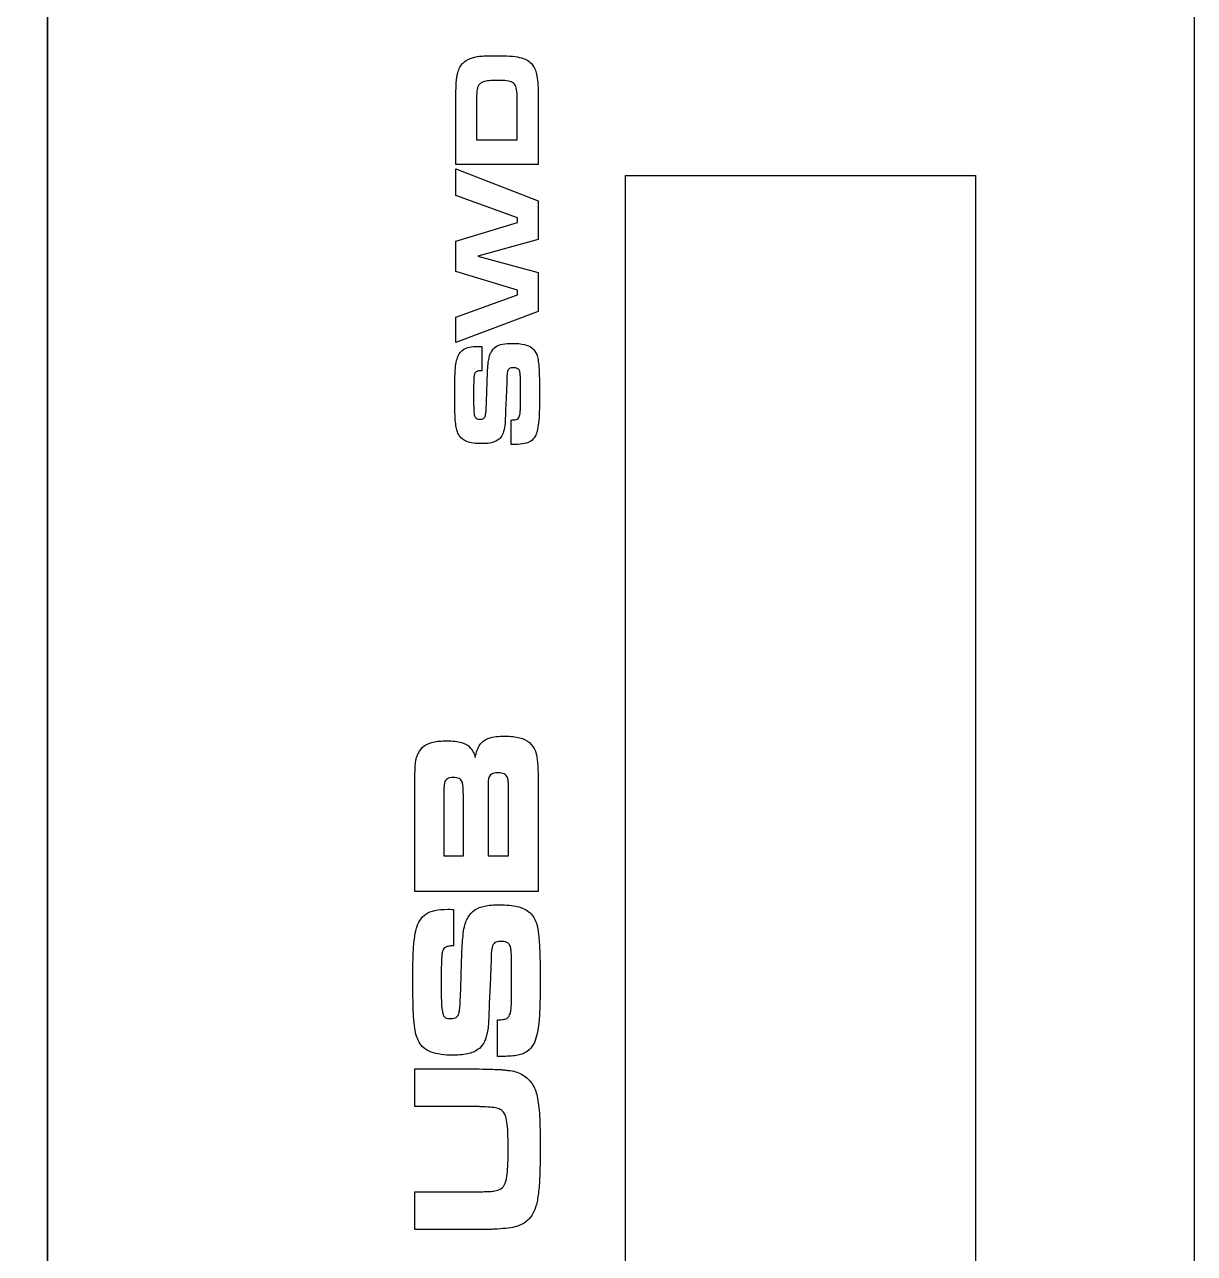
# Model space of a CAD drawing. Extents: x -139 to 87, y -93 to 92.
# Drawn here: x 28.88 to 55.61, y 22.51 to 50.59 of the extents above; entities that cross this region are included whole.
import ezdxf

# ---------------------------------------------------------------- set-up
doc = ezdxf.new("R2010")
doc.units = 0
doc.header["$MEASUREMENT"] = 0
doc.layers.add('LAYER_1', color=7, linetype='CONTINUOUS')

msp = doc.modelspace()

# ---------------------------------------------------------------- linework, layer by layer
at = {"layer": 'LAYER_1', "color": 250}
for points, knots in [([(26.4084, 91.7015), (26.4084, 91.7015), (26.4084, 56.7016), (26.4084, 56.7016), (26.4084, 56.7016), (26.4084, 56.7016), (29.4084, 56.7016), (29.4084, 56.7016), (29.4084, 56.7016), (29.4084, 56.7016), (29.4084, -3.2984), (29.4084, -3.2984), (29.4084, -3.2984), (29.4084, -3.2984), (26.4084, -3.2984), (26.4084, -3.2984), (26.4084, -3.2984), (26.4084, -3.2984), (26.4084, -38.2985), (26.4084, -38.2985), (26.4084, -38.2985), (26.4084, -38.2985), (6.2084, -38.2985), (6.2084, -38.2985), (6.2084, -38.2985), (6.2084, -38.2985), (6.2084, -3.2984), (6.2084, -3.2984), (6.2084, -3.2984), (6.2084, -3.2984), (3.2084, -3.2984), (3.2084, -3.2984), (3.2084, -3.2984), (3.2084, -3.2984), (3.2084, 56.7016), (3.2084, 56.7016), (3.2084, 56.7016), (3.2084, 56.7016), (6.2084, 56.7016), (6.2084, 56.7016), (6.2084, 56.7016), (6.2084, 56.7016), (6.2084, 91.7015), (6.2084, 91.7015), (6.2084, 91.7015), (6.2084, 91.7015), (26.4084, 91.7015), (26.4084, 91.7015)], [0, 0, 0, 0, 0.0769231, 0.0769231, 0.0769231, 0.0769231, 0.1538462, 0.1538462, 0.1538462, 0.1538462, 0.2307692, 0.2307692, 0.2307692, 0.2307692, 0.3076923, 0.3076923, 0.3076923, 0.3076923, 0.3846154, 0.3846154, 0.3846154, 0.3846154, 0.4615385, 0.4615385, 0.4615385, 0.4615385, 0.5384615, 0.5384615, 0.5384615, 0.5384615, 0.6153846, 0.6153846, 0.6153846, 0.6153846, 0.6923077, 0.6923077, 0.6923077, 0.6923077, 0.7692308, 0.7692308, 0.7692308, 0.7692308, 0.8461538, 0.8461538, 0.8461538, 0.8461538, 1, 1, 1, 1]), ([(52.6084, 91.7015), (52.6084, 91.7015), (52.6084, 56.7016), (52.6084, 56.7016), (52.6084, 56.7016), (52.6084, 56.7016), (55.6084, 56.7016), (55.6084, 56.7016), (55.6084, 56.7016), (55.6084, 56.7016), (55.6084, -3.2984), (55.6084, -3.2984), (55.6084, -3.2984), (55.6084, -3.2984), (52.6084, -3.2984), (52.6084, -3.2984), (52.6084, -3.2984), (52.6084, -3.2984), (52.6084, -38.2985), (52.6084, -38.2985), (52.6084, -38.2985), (52.6084, -38.2985), (32.4084, -38.2985), (32.4084, -38.2985), (32.4084, -38.2985), (32.4084, -38.2985), (32.4084, -3.2984), (32.4084, -3.2984), (32.4084, -3.2984), (32.4084, -3.2984), (29.4084, -3.2984), (29.4084, -3.2984), (29.4084, -3.2984), (29.4084, -3.2984), (29.4084, 56.7016), (29.4084, 56.7016), (29.4084, 56.7016), (29.4084, 56.7016), (32.4084, 56.7016), (32.4084, 56.7016), (32.4084, 56.7016), (32.4084, 56.7016), (32.4084, 91.7015), (32.4084, 91.7015), (32.4084, 91.7015), (32.4084, 91.7015), (52.6084, 91.7015), (52.6084, 91.7015)], [0, 0, 0, 0, 0.0769231, 0.0769231, 0.0769231, 0.0769231, 0.1538462, 0.1538462, 0.1538462, 0.1538462, 0.2307692, 0.2307692, 0.2307692, 0.2307692, 0.3076923, 0.3076923, 0.3076923, 0.3076923, 0.3846154, 0.3846154, 0.3846154, 0.3846154, 0.4615385, 0.4615385, 0.4615385, 0.4615385, 0.5384615, 0.5384615, 0.5384615, 0.5384615, 0.6153846, 0.6153846, 0.6153846, 0.6153846, 0.6923077, 0.6923077, 0.6923077, 0.6923077, 0.7692308, 0.7692308, 0.7692308, 0.7692308, 0.8461538, 0.8461538, 0.8461538, 0.8461538, 1, 1, 1, 1]), ([(40.6202, 47.3896), (40.6202, 47.3896), (40.6202, 48.7502), (40.6202, 48.7502), (40.6202, 48.7502), (40.6202, 48.8771), (40.6188, 48.9869), (40.616, 49.0793), (40.616, 49.0793), (40.6136, 49.1722), (40.6089, 49.2514), (40.6019, 49.3174), (40.6019, 49.3174), (40.5953, 49.383), (40.5859, 49.439), (40.5736, 49.4852), (40.5736, 49.4852), (40.5619, 49.5314), (40.5468, 49.5715), (40.5285, 49.605), (40.5285, 49.605), (40.5101, 49.639), (40.488, 49.6695), (40.4622, 49.6979), (40.4622, 49.6979), (40.4311, 49.7323), (40.394, 49.7615), (40.3512, 49.7846), (40.3512, 49.7846), (40.3083, 49.8081), (40.2557, 49.8266), (40.1936, 49.8402), (40.1936, 49.8402), (40.1315, 49.8544), (40.0567, 49.8643), (39.9683, 49.8699), (39.9683, 49.8699), (39.8798, 49.8761), (39.7745, 49.8789), (39.6522, 49.8789), (39.6522, 49.8789), (39.5765, 49.8789), (39.5106, 49.8779), (39.4551, 49.8765), (39.4551, 49.8765), (39.3991, 49.8746), (39.3502, 49.8718), (39.3083, 49.8681), (39.3083, 49.8681), (39.266, 49.8638), (39.2279, 49.8587), (39.1936, 49.8515), (39.1936, 49.8515), (39.1592, 49.8444), (39.1258, 49.836), (39.0934, 49.8252), (39.0934, 49.8252), (39.0059, 49.7968), (38.9353, 49.7516), (38.8822, 49.6903), (38.8822, 49.6903), (38.8286, 49.6285), (38.7928, 49.5508), (38.7745, 49.4574), (38.7745, 49.4574), (38.7679, 49.4259), (38.7623, 49.3961), (38.7575, 49.3683), (38.7575, 49.3683), (38.7533, 49.3401), (38.7496, 49.3098), (38.7467, 49.2773), (38.7467, 49.2773), (38.7444, 49.2448), (38.742, 49.2062), (38.7411, 49.1604), (38.7411, 49.1604), (38.7397, 49.1152), (38.7387, 49.0595), (38.7383, 48.9931), (38.7383, 48.9931), (38.7378, 48.9265), (38.7378, 48.846), (38.7378, 48.7502), (38.7378, 48.7502), (38.7378, 48.7502), (38.7378, 47.3896), (38.7378, 47.3896), (38.7378, 47.3896), (38.7378, 47.3896), (40.6202, 47.3896), (40.6202, 47.3896)], [0, 0, 0, 0, 0.0416667, 0.0416667, 0.0416667, 0.0416667, 0.0833333, 0.0833333, 0.0833333, 0.0833333, 0.125, 0.125, 0.125, 0.125, 0.1666667, 0.1666667, 0.1666667, 0.1666667, 0.2083333, 0.2083333, 0.2083333, 0.2083333, 0.25, 0.25, 0.25, 0.25, 0.2916667, 0.2916667, 0.2916667, 0.2916667, 0.3333333, 0.3333333, 0.3333333, 0.3333333, 0.375, 0.375, 0.375, 0.375, 0.4166667, 0.4166667, 0.4166667, 0.4166667, 0.4583333, 0.4583333, 0.4583333, 0.4583333, 0.5, 0.5, 0.5, 0.5, 0.5416667, 0.5416667, 0.5416667, 0.5416667, 0.5833333, 0.5833333, 0.5833333, 0.5833333, 0.625, 0.625, 0.625, 0.625, 0.6666667, 0.6666667, 0.6666667, 0.6666667, 0.7083333, 0.7083333, 0.7083333, 0.7083333, 0.75, 0.75, 0.75, 0.75, 0.7916667, 0.7916667, 0.7916667, 0.7916667, 0.8333333, 0.8333333, 0.8333333, 0.8333333, 0.875, 0.875, 0.875, 0.875, 0.9166667, 0.9166667, 0.9166667, 0.9166667, 1, 1, 1, 1]), ([(40.1404, 47.9554), (40.1404, 47.9554), (39.2091, 47.9554), (39.2091, 47.9554), (39.2091, 47.9554), (39.2091, 47.9554), (39.2091, 48.7502), (39.2091, 48.7502), (39.2091, 48.7502), (39.2091, 48.8374), (39.21, 48.9091), (39.2119, 48.9661), (39.2119, 48.9661), (39.2138, 49.0228), (39.2176, 49.0685), (39.2232, 49.1029), (39.2232, 49.1029), (39.2289, 49.1373), (39.2369, 49.1647), (39.2472, 49.1849), (39.2472, 49.1849), (39.2575, 49.2057), (39.2712, 49.2226), (39.2881, 49.2367), (39.2881, 49.2367), (39.3083, 49.2557), (39.3347, 49.2707), (39.3676, 49.282), (39.3676, 49.282), (39.4001, 49.2929), (39.4424, 49.3009), (39.4937, 49.3061), (39.4937, 49.3061), (39.5454, 49.3108), (39.6094, 49.3131), (39.6861, 49.3131), (39.6861, 49.3131), (39.7707, 49.3136), (39.8413, 49.3113), (39.8968, 49.3051), (39.8968, 49.3051), (39.9527, 49.2995), (39.997, 49.2868), (40.0299, 49.2669), (40.0299, 49.2669), (40.0628, 49.2477), (40.0873, 49.2175), (40.1033, 49.1769), (40.1033, 49.1769), (40.1193, 49.1364), (40.1296, 49.0822), (40.1343, 49.0138), (40.1343, 49.0138), (40.139, 48.9455), (40.1409, 48.8596), (40.1404, 48.756), (40.1404, 48.756), (40.1404, 48.756), (40.1404, 47.9554), (40.1404, 47.9554)], [0, 0, 0, 0, 0.0625, 0.0625, 0.0625, 0.0625, 0.125, 0.125, 0.125, 0.125, 0.1875, 0.1875, 0.1875, 0.1875, 0.25, 0.25, 0.25, 0.25, 0.3125, 0.3125, 0.3125, 0.3125, 0.375, 0.375, 0.375, 0.375, 0.4375, 0.4375, 0.4375, 0.4375, 0.5, 0.5, 0.5, 0.5, 0.5625, 0.5625, 0.5625, 0.5625, 0.625, 0.625, 0.625, 0.625, 0.6875, 0.6875, 0.6875, 0.6875, 0.75, 0.75, 0.75, 0.75, 0.8125, 0.8125, 0.8125, 0.8125, 0.875, 0.875, 0.875, 0.875, 1, 1, 1, 1]), ([(38.7378, 43.3221), (38.7378, 43.3221), (40.6202, 44.0321), (40.6202, 44.0321), (40.6202, 44.0321), (40.6202, 44.0321), (40.6202, 44.9231), (40.6202, 44.9231), (40.6202, 44.9231), (40.6202, 44.9231), (39.2401, 45.2964), (39.2401, 45.2964), (39.2401, 45.2964), (39.2401, 45.2964), (40.6202, 45.6755), (40.6202, 45.6755), (40.6202, 45.6755), (40.6202, 45.6755), (40.6202, 46.5608), (40.6202, 46.5608), (40.6202, 46.5608), (40.6202, 46.5608), (38.7378, 47.2935), (38.7378, 47.2935), (38.7378, 47.2935), (38.7378, 47.2935), (38.7378, 46.6853), (38.7378, 46.6853), (38.7378, 46.6853), (38.7378, 46.6853), (40.1461, 46.1762), (40.1461, 46.1762), (40.1461, 46.1762), (40.1461, 46.1762), (40.1461, 46.0687), (40.1461, 46.0687), (40.1461, 46.0687), (40.1461, 46.0687), (38.7378, 45.6387), (38.7378, 45.6387), (38.7378, 45.6387), (38.7378, 45.6387), (38.7378, 44.9458), (38.7378, 44.9458), (38.7378, 44.9458), (38.7378, 44.9458), (40.1461, 44.5186), (40.1461, 44.5186), (40.1461, 44.5186), (40.1461, 44.5186), (40.1461, 44.4139), (40.1461, 44.4139), (40.1461, 44.4139), (40.1461, 44.4139), (38.7378, 43.9076), (38.7378, 43.9076), (38.7378, 43.9076), (38.7378, 43.9076), (38.7378, 43.3221), (38.7378, 43.3221)], [0, 0, 0, 0, 0.0625, 0.0625, 0.0625, 0.0625, 0.125, 0.125, 0.125, 0.125, 0.1875, 0.1875, 0.1875, 0.1875, 0.25, 0.25, 0.25, 0.25, 0.3125, 0.3125, 0.3125, 0.3125, 0.375, 0.375, 0.375, 0.375, 0.4375, 0.4375, 0.4375, 0.4375, 0.5, 0.5, 0.5, 0.5, 0.5625, 0.5625, 0.5625, 0.5625, 0.625, 0.625, 0.625, 0.625, 0.6875, 0.6875, 0.6875, 0.6875, 0.75, 0.75, 0.75, 0.75, 0.8125, 0.8125, 0.8125, 0.8125, 0.875, 0.875, 0.875, 0.875, 1, 1, 1, 1]), ([(42.6084, 47.1432), (42.6084, 47.1432), (42.6084, 10.1432), (42.6084, 10.1432), (42.6084, 10.1432), (42.6084, 10.1432), (50.6084, 10.1432), (50.6084, 10.1432), (50.6084, 10.1432), (50.6084, 10.1432), (50.6084, 47.1432), (50.6084, 47.1432), (50.6084, 47.1432), (50.6084, 47.1432), (42.6084, 47.1432), (42.6084, 47.1432)], [0, 0, 0, 0, 0.2, 0.2, 0.2, 0.2, 0.4, 0.4, 0.4, 0.4, 0.6, 0.6, 0.6, 0.6, 1, 1, 1, 1]), ([(39.9965, 40.9969), (39.9965, 40.9969), (40.0868, 40.9969), (40.0868, 40.9969), (40.0868, 40.9969), (40.1752, 40.9964), (40.2491, 41.0021), (40.3079, 41.0138), (40.3079, 41.0138), (40.3662, 41.0257), (40.4142, 41.045), (40.4518, 41.0724), (40.4518, 41.0724), (40.4894, 41.0997), (40.5214, 41.1369), (40.5468, 41.1836), (40.5468, 41.1836), (40.5656, 41.2171), (40.5816, 41.2581), (40.5948, 41.3076), (40.5948, 41.3076), (40.608, 41.3571), (40.6183, 41.4178), (40.6263, 41.49), (40.6263, 41.49), (40.6338, 41.5627), (40.64, 41.6503), (40.6432, 41.7526), (40.6432, 41.7526), (40.6465, 41.8553), (40.6484, 41.977), (40.6484, 42.117), (40.6484, 42.117), (40.6484, 42.2623), (40.6475, 42.3872), (40.6451, 42.4918), (40.6451, 42.4918), (40.6428, 42.5969), (40.639, 42.6856), (40.6338, 42.7573), (40.6338, 42.7573), (40.6287, 42.8294), (40.6221, 42.8888), (40.6141, 42.9355), (40.6141, 42.9355), (40.6056, 42.9817), (40.5953, 43.0194), (40.5835, 43.0477), (40.5835, 43.0477), (40.5595, 43.109), (40.5242, 43.1584), (40.4781, 43.1962), (40.4781, 43.1962), (40.4321, 43.2339), (40.3728, 43.2617), (40.2994, 43.2792), (40.2994, 43.2792), (40.226, 43.2966), (40.1362, 43.3055), (40.0304, 43.305), (40.0304, 43.305), (39.9405, 43.3055), (39.8653, 43.2994), (39.8036, 43.2867), (39.8036, 43.2867), (39.7425, 43.2745), (39.6917, 43.2541), (39.6512, 43.2264), (39.6512, 43.2264), (39.6108, 43.1985), (39.5774, 43.1617), (39.5506, 43.1155), (39.5506, 43.1155), (39.5365, 43.0925), (39.5242, 43.067), (39.5144, 43.0396), (39.5144, 43.0396), (39.504, 43.0119), (39.4956, 42.9784), (39.488, 42.9388), (39.488, 42.9388), (39.481, 42.8991), (39.4749, 42.8497), (39.4697, 42.7908), (39.4697, 42.7908), (39.465, 42.7313), (39.4603, 42.6588), (39.4565, 42.5725), (39.4565, 42.5725), (39.4527, 42.4862), (39.4495, 42.3824), (39.4462, 42.2613), (39.4462, 42.2613), (39.4433, 42.1585), (39.4405, 42.0708), (39.4382, 41.9987), (39.4382, 41.9987), (39.4353, 41.9266), (39.433, 41.8672), (39.4302, 41.8201), (39.4302, 41.8201), (39.4278, 41.7729), (39.425, 41.7361), (39.4217, 41.7092), (39.4217, 41.7092), (39.4189, 41.6823), (39.4156, 41.6626), (39.4123, 41.6503), (39.4123, 41.6503), (39.4038, 41.6234), (39.3902, 41.6037), (39.3704, 41.5904), (39.3704, 41.5904), (39.3512, 41.5777), (39.3243, 41.5711), (39.2909, 41.5711), (39.2909, 41.5711), (39.2632, 41.5706), (39.2406, 41.573), (39.2223, 41.5791), (39.2223, 41.5791), (39.2039, 41.5848), (39.1893, 41.5971), (39.1785, 41.6159), (39.1785, 41.6159), (39.1677, 41.6347), (39.1592, 41.663), (39.1541, 41.7012), (39.1541, 41.7012), (39.1489, 41.7394), (39.1451, 41.7903), (39.1437, 41.8544), (39.1437, 41.8544), (39.1418, 41.9181), (39.1414, 41.9983), (39.1414, 42.0944), (39.1414, 42.0944), (39.1414, 42.1807), (39.1414, 42.2532), (39.1423, 42.3127), (39.1423, 42.3127), (39.1428, 42.3721), (39.1437, 42.4211), (39.1456, 42.4598), (39.1456, 42.4598), (39.1475, 42.498), (39.1498, 42.5286), (39.1527, 42.5517), (39.1527, 42.5517), (39.1559, 42.5744), (39.1602, 42.5922), (39.1654, 42.6054), (39.1654, 42.6054), (39.1701, 42.6182), (39.1762, 42.629), (39.1837, 42.6375), (39.1837, 42.6375), (39.1926, 42.6478), (39.2025, 42.6559), (39.2133, 42.6616), (39.2133, 42.6616), (39.2246, 42.6677), (39.2392, 42.6719), (39.2571, 42.6747), (39.2571, 42.6747), (39.2754, 42.6776), (39.2999, 42.679), (39.3305, 42.6799), (39.3305, 42.6799), (39.3305, 42.6799), (39.3305, 43.2344), (39.3305, 43.2344), (39.3305, 43.2344), (39.3112, 43.2358), (39.2938, 43.2367), (39.2773, 43.2367), (39.2773, 43.2367), (39.2604, 43.2372), (39.2491, 43.2372), (39.243, 43.2372), (39.243, 43.2372), (39.1663, 43.2372), (39.1004, 43.2315), (39.0459, 43.2197), (39.0459, 43.2197), (38.9913, 43.2075), (38.9452, 43.1891), (38.9076, 43.1636), (38.9076, 43.1636), (38.87, 43.1382), (38.8389, 43.1052), (38.814, 43.0646), (38.814, 43.0646), (38.7942, 43.0316), (38.7778, 42.992), (38.7641, 42.9472), (38.7641, 42.9472), (38.751, 42.902), (38.7401, 42.8464), (38.7321, 42.7812), (38.7321, 42.7812), (38.7242, 42.7158), (38.7185, 42.6361), (38.7147, 42.5418), (38.7147, 42.5418), (38.711, 42.448), (38.7096, 42.3358), (38.7096, 42.2047), (38.7096, 42.2047), (38.7096, 42.0689), (38.7105, 41.9521), (38.7119, 41.8539), (38.7119, 41.8539), (38.7138, 41.7554), (38.7166, 41.672), (38.7204, 41.6032), (38.7204, 41.6032), (38.7246, 41.5343), (38.7303, 41.4759), (38.7378, 41.4288), (38.7378, 41.4288), (38.7448, 41.3812), (38.7543, 41.3401), (38.7651, 41.3062), (38.7651, 41.3062), (38.7764, 41.2722), (38.7895, 41.2406), (38.8055, 41.2119), (38.8055, 41.2119), (38.8417, 41.1454), (38.9034, 41.0959), (38.9894, 41.0629), (38.9894, 41.0629), (39.0755, 41.0304), (39.1879, 41.0138), (39.3276, 41.0138), (39.3276, 41.0138), (39.4217, 41.0138), (39.5003, 41.0223), (39.5642, 41.0398), (39.5642, 41.0398), (39.6282, 41.0567), (39.6809, 41.0832), (39.7227, 41.1186), (39.7227, 41.1186), (39.7547, 41.1463), (39.7806, 41.1812), (39.8008, 41.2227), (39.8008, 41.2227), (39.821, 41.2647), (39.8366, 41.317), (39.8469, 41.3802), (39.8469, 41.3802), (39.8573, 41.4429), (39.8639, 41.5197), (39.8667, 41.6107), (39.8667, 41.6107), (39.8667, 41.6314), (39.8676, 41.6644), (39.8695, 41.7102), (39.8695, 41.7102), (39.8709, 41.7559), (39.8733, 41.8096), (39.8761, 41.8714), (39.8761, 41.8714), (39.8794, 41.9336), (39.8827, 41.9992), (39.8864, 42.0689), (39.8864, 42.0689), (39.8893, 42.1369), (39.8921, 42.2005), (39.8944, 42.2609), (39.8944, 42.2609), (39.8972, 42.3216), (39.8991, 42.374), (39.901, 42.4192), (39.901, 42.4192), (39.9024, 42.464), (39.9034, 42.4975), (39.9034, 42.5188), (39.9034, 42.5188), (39.9038, 42.5795), (39.9085, 42.6267), (39.917, 42.6597), (39.917, 42.6597), (39.9255, 42.6931), (39.9396, 42.7162), (39.9603, 42.7294), (39.9603, 42.7294), (39.981, 42.7422), (40.0101, 42.7483), (40.0473, 42.7479), (40.0473, 42.7479), (40.0863, 42.7479), (40.1174, 42.7431), (40.14, 42.7327), (40.14, 42.7327), (40.1625, 42.7224), (40.179, 42.7068), (40.1884, 42.6856), (40.1884, 42.6856), (40.1931, 42.6752), (40.1969, 42.6635), (40.1997, 42.6492), (40.1997, 42.6492), (40.203, 42.6351), (40.2053, 42.6163), (40.2072, 42.5927), (40.2072, 42.5927), (40.2091, 42.5692), (40.2105, 42.538), (40.2115, 42.4989), (40.2115, 42.4989), (40.2124, 42.4602), (40.2129, 42.4107), (40.2133, 42.3509), (40.2133, 42.3509), (40.2138, 42.291), (40.2138, 42.218), (40.2138, 42.1312), (40.2138, 42.1312), (40.2138, 42.0506), (40.2133, 41.9826), (40.2129, 41.927), (40.2129, 41.927), (40.2124, 41.871), (40.2115, 41.8252), (40.2096, 41.7889), (40.2096, 41.7889), (40.2082, 41.7521), (40.2058, 41.7229), (40.203, 41.7008), (40.203, 41.7008), (40.1997, 41.6781), (40.1959, 41.6602), (40.1912, 41.6466), (40.1912, 41.6466), (40.1865, 41.6328), (40.1809, 41.6211), (40.1743, 41.6107), (40.1743, 41.6107), (40.1654, 41.5956), (40.1541, 41.5843), (40.1409, 41.5758), (40.1409, 41.5758), (40.1273, 41.5678), (40.1094, 41.5622), (40.0863, 41.5589), (40.0863, 41.5589), (40.0638, 41.5556), (40.0337, 41.5542), (39.9965, 41.5542), (39.9965, 41.5542), (39.9965, 41.5542), (39.9965, 40.9969), (39.9965, 40.9969)], [0, 0, 0, 0, 0.0111111, 0.0111111, 0.0111111, 0.0111111, 0.0222222, 0.0222222, 0.0222222, 0.0222222, 0.0333333, 0.0333333, 0.0333333, 0.0333333, 0.0444444, 0.0444444, 0.0444444, 0.0444444, 0.0555556, 0.0555556, 0.0555556, 0.0555556, 0.0666667, 0.0666667, 0.0666667, 0.0666667, 0.0777778, 0.0777778, 0.0777778, 0.0777778, 0.0888889, 0.0888889, 0.0888889, 0.0888889, 0.1, 0.1, 0.1, 0.1, 0.1111111, 0.1111111, 0.1111111, 0.1111111, 0.1222222, 0.1222222, 0.1222222, 0.1222222, 0.1333333, 0.1333333, 0.1333333, 0.1333333, 0.1444444, 0.1444444, 0.1444444, 0.1444444, 0.1555556, 0.1555556, 0.1555556, 0.1555556, 0.1666667, 0.1666667, 0.1666667, 0.1666667, 0.1777778, 0.1777778, 0.1777778, 0.1777778, 0.1888889, 0.1888889, 0.1888889, 0.1888889, 0.2, 0.2, 0.2, 0.2, 0.2111111, 0.2111111, 0.2111111, 0.2111111, 0.2222222, 0.2222222, 0.2222222, 0.2222222, 0.2333333, 0.2333333, 0.2333333, 0.2333333, 0.2444444, 0.2444444, 0.2444444, 0.2444444, 0.2555556, 0.2555556, 0.2555556, 0.2555556, 0.2666667, 0.2666667, 0.2666667, 0.2666667, 0.2777778, 0.2777778, 0.2777778, 0.2777778, 0.2888889, 0.2888889, 0.2888889, 0.2888889, 0.3, 0.3, 0.3, 0.3, 0.3111111, 0.3111111, 0.3111111, 0.3111111, 0.3222222, 0.3222222, 0.3222222, 0.3222222, 0.3333333, 0.3333333, 0.3333333, 0.3333333, 0.3444444, 0.3444444, 0.3444444, 0.3444444, 0.3555556, 0.3555556, 0.3555556, 0.3555556, 0.3666667, 0.3666667, 0.3666667, 0.3666667, 0.3777778, 0.3777778, 0.3777778, 0.3777778, 0.3888889, 0.3888889, 0.3888889, 0.3888889, 0.4, 0.4, 0.4, 0.4, 0.4111111, 0.4111111, 0.4111111, 0.4111111, 0.4222222, 0.4222222, 0.4222222, 0.4222222, 0.4333333, 0.4333333, 0.4333333, 0.4333333, 0.4444444, 0.4444444, 0.4444444, 0.4444444, 0.4555556, 0.4555556, 0.4555556, 0.4555556, 0.4666667, 0.4666667, 0.4666667, 0.4666667, 0.4777778, 0.4777778, 0.4777778, 0.4777778, 0.4888889, 0.4888889, 0.4888889, 0.4888889, 0.5, 0.5, 0.5, 0.5, 0.5111111, 0.5111111, 0.5111111, 0.5111111, 0.5222222, 0.5222222, 0.5222222, 0.5222222, 0.5333333, 0.5333333, 0.5333333, 0.5333333, 0.5444444, 0.5444444, 0.5444444, 0.5444444, 0.5555556, 0.5555556, 0.5555556, 0.5555556, 0.5666667, 0.5666667, 0.5666667, 0.5666667, 0.5777778, 0.5777778, 0.5777778, 0.5777778, 0.5888889, 0.5888889, 0.5888889, 0.5888889, 0.6, 0.6, 0.6, 0.6, 0.6111111, 0.6111111, 0.6111111, 0.6111111, 0.6222222, 0.6222222, 0.6222222, 0.6222222, 0.6333333, 0.6333333, 0.6333333, 0.6333333, 0.6444444, 0.6444444, 0.6444444, 0.6444444, 0.6555556, 0.6555556, 0.6555556, 0.6555556, 0.6666667, 0.6666667, 0.6666667, 0.6666667, 0.6777778, 0.6777778, 0.6777778, 0.6777778, 0.6888889, 0.6888889, 0.6888889, 0.6888889, 0.7, 0.7, 0.7, 0.7, 0.7111111, 0.7111111, 0.7111111, 0.7111111, 0.7222222, 0.7222222, 0.7222222, 0.7222222, 0.7333333, 0.7333333, 0.7333333, 0.7333333, 0.7444444, 0.7444444, 0.7444444, 0.7444444, 0.7555556, 0.7555556, 0.7555556, 0.7555556, 0.7666667, 0.7666667, 0.7666667, 0.7666667, 0.7777778, 0.7777778, 0.7777778, 0.7777778, 0.7888889, 0.7888889, 0.7888889, 0.7888889, 0.8, 0.8, 0.8, 0.8, 0.8111111, 0.8111111, 0.8111111, 0.8111111, 0.8222222, 0.8222222, 0.8222222, 0.8222222, 0.8333333, 0.8333333, 0.8333333, 0.8333333, 0.8444444, 0.8444444, 0.8444444, 0.8444444, 0.8555556, 0.8555556, 0.8555556, 0.8555556, 0.8666667, 0.8666667, 0.8666667, 0.8666667, 0.8777778, 0.8777778, 0.8777778, 0.8777778, 0.8888889, 0.8888889, 0.8888889, 0.8888889, 0.9, 0.9, 0.9, 0.9, 0.9111111, 0.9111111, 0.9111111, 0.9111111, 0.9222222, 0.9222222, 0.9222222, 0.9222222, 0.9333333, 0.9333333, 0.9333333, 0.9333333, 0.9444444, 0.9444444, 0.9444444, 0.9444444, 0.9555556, 0.9555556, 0.9555556, 0.9555556, 0.9666667, 0.9666667, 0.9666667, 0.9666667, 0.9777778, 0.9777778, 0.9777778, 0.9777778, 1, 1, 1, 1]), ([(40.6202, 30.7778), (40.6202, 30.7778), (40.6202, 32.8143), (40.6202, 32.8143), (40.6202, 32.8143), (40.6181, 33.018), (40.6167, 33.1751), (40.6167, 33.2853), (40.6167, 33.2853), (40.616, 33.3957), (40.616, 33.4593), (40.616, 33.4762), (40.616, 33.4762), (40.6117, 33.6028), (40.604, 33.7083), (40.5934, 33.7917), (40.5934, 33.7917), (40.5828, 33.8758), (40.5694, 33.9416), (40.5525, 33.9897), (40.5525, 33.9897), (40.5221, 34.0689), (40.4777, 34.1332), (40.4198, 34.1834), (40.4198, 34.1834), (40.362, 34.2337), (40.2872, 34.2704), (40.1955, 34.2938), (40.1955, 34.2938), (40.1044, 34.3178), (39.993, 34.3291), (39.8624, 34.3291), (39.8624, 34.3291), (39.7129, 34.3298), (39.5915, 34.3156), (39.4984, 34.286), (39.4984, 34.286), (39.4059, 34.2556), (39.3347, 34.2054), (39.2853, 34.1339), (39.2853, 34.1339), (39.2359, 34.0625), (39.2006, 33.965), (39.1809, 33.8412), (39.1809, 33.8412), (39.1548, 33.9352), (39.1167, 34.0109), (39.0666, 34.0668), (39.0666, 34.0668), (39.0165, 34.1226), (38.948, 34.1629), (38.862, 34.187), (38.862, 34.187), (38.7759, 34.2117), (38.6665, 34.2237), (38.5332, 34.223), (38.5332, 34.223), (38.4097, 34.2237), (38.3046, 34.2138), (38.2192, 34.1948), (38.2192, 34.1948), (38.1331, 34.1749), (38.0626, 34.1446), (38.0075, 34.1022), (38.0075, 34.1022), (37.9525, 34.0597), (37.9088, 34.0038), (37.877, 33.9345), (37.877, 33.9345), (37.8643, 33.909), (37.8537, 33.8851), (37.8446, 33.8617), (37.8446, 33.8617), (37.8361, 33.8391), (37.829, 33.8122), (37.8234, 33.7817), (37.8234, 33.7817), (37.8178, 33.7514), (37.8128, 33.7125), (37.81, 33.6651), (37.81, 33.6651), (37.8065, 33.6178), (37.8043, 33.5576), (37.8022, 33.4834), (37.8022, 33.4834), (37.8008, 33.4098), (37.7994, 33.3179), (37.7987, 33.2082), (37.7987, 33.2082), (37.798, 33.0987), (37.7973, 32.9657), (37.7966, 32.8101), (37.7966, 32.8101), (37.7966, 32.8101), (37.7966, 30.7778), (37.7966, 30.7778), (37.7966, 30.7778), (37.7966, 30.7778), (40.6202, 30.7778), (40.6202, 30.7778)], [0, 0, 0, 0, 0.0384615, 0.0384615, 0.0384615, 0.0384615, 0.0769231, 0.0769231, 0.0769231, 0.0769231, 0.1153846, 0.1153846, 0.1153846, 0.1153846, 0.1538462, 0.1538462, 0.1538462, 0.1538462, 0.1923077, 0.1923077, 0.1923077, 0.1923077, 0.2307692, 0.2307692, 0.2307692, 0.2307692, 0.2692308, 0.2692308, 0.2692308, 0.2692308, 0.3076923, 0.3076923, 0.3076923, 0.3076923, 0.3461538, 0.3461538, 0.3461538, 0.3461538, 0.3846154, 0.3846154, 0.3846154, 0.3846154, 0.4230769, 0.4230769, 0.4230769, 0.4230769, 0.4615385, 0.4615385, 0.4615385, 0.4615385, 0.5, 0.5, 0.5, 0.5, 0.5384615, 0.5384615, 0.5384615, 0.5384615, 0.5769231, 0.5769231, 0.5769231, 0.5769231, 0.6153846, 0.6153846, 0.6153846, 0.6153846, 0.6538462, 0.6538462, 0.6538462, 0.6538462, 0.6923077, 0.6923077, 0.6923077, 0.6923077, 0.7307692, 0.7307692, 0.7307692, 0.7307692, 0.7692308, 0.7692308, 0.7692308, 0.7692308, 0.8076923, 0.8076923, 0.8076923, 0.8076923, 0.8461538, 0.8461538, 0.8461538, 0.8461538, 0.8846154, 0.8846154, 0.8846154, 0.8846154, 0.9230769, 0.9230769, 0.9230769, 0.9230769, 1, 1, 1, 1]), ([(39.9429, 31.5967), (39.9429, 31.5967), (39.473, 31.5967), (39.473, 31.5967), (39.473, 31.5967), (39.473, 31.5967), (39.473, 32.8143), (39.473, 32.8143), (39.473, 32.8143), (39.473, 32.9148), (39.473, 32.9968), (39.473, 33.0612), (39.473, 33.0612), (39.473, 33.1255), (39.473, 33.1765), (39.4737, 33.2132), (39.4737, 33.2132), (39.4744, 33.2507), (39.4751, 33.2783), (39.4758, 33.2973), (39.4758, 33.2973), (39.4765, 33.3158), (39.4779, 33.3299), (39.4793, 33.3391), (39.4793, 33.3391), (39.4807, 33.3482), (39.4829, 33.3575), (39.4857, 33.366), (39.4857, 33.366), (39.4977, 33.4105), (39.5202, 33.4431), (39.5534, 33.4628), (39.5534, 33.4628), (39.5866, 33.4834), (39.6345, 33.494), (39.6973, 33.4933), (39.6973, 33.4933), (39.758, 33.4933), (39.806, 33.4848), (39.8406, 33.4671), (39.8406, 33.4671), (39.8744, 33.4487), (39.8991, 33.4211), (39.9132, 33.3829), (39.9132, 33.3829), (39.9182, 33.3709), (39.9224, 33.3596), (39.9259, 33.3482), (39.9259, 33.3482), (39.9288, 33.3362), (39.9316, 33.3207), (39.9337, 33.3009), (39.9337, 33.3009), (39.9351, 33.2811), (39.9365, 33.2521), (39.9379, 33.2146), (39.9379, 33.2146), (39.9393, 33.1765), (39.94, 33.1255), (39.9408, 33.0612), (39.9408, 33.0612), (39.9415, 32.9968), (39.9422, 32.9148), (39.9429, 32.8143), (39.9429, 32.8143), (39.9429, 32.8143), (39.9429, 31.5967), (39.9429, 31.5967)], [0, 0, 0, 0, 0.0555556, 0.0555556, 0.0555556, 0.0555556, 0.1111111, 0.1111111, 0.1111111, 0.1111111, 0.1666667, 0.1666667, 0.1666667, 0.1666667, 0.2222222, 0.2222222, 0.2222222, 0.2222222, 0.2777778, 0.2777778, 0.2777778, 0.2777778, 0.3333333, 0.3333333, 0.3333333, 0.3333333, 0.3888889, 0.3888889, 0.3888889, 0.3888889, 0.4444444, 0.4444444, 0.4444444, 0.4444444, 0.5, 0.5, 0.5, 0.5, 0.5555556, 0.5555556, 0.5555556, 0.5555556, 0.6111111, 0.6111111, 0.6111111, 0.6111111, 0.6666667, 0.6666667, 0.6666667, 0.6666667, 0.7222222, 0.7222222, 0.7222222, 0.7222222, 0.7777778, 0.7777778, 0.7777778, 0.7777778, 0.8333333, 0.8333333, 0.8333333, 0.8333333, 0.8888889, 0.8888889, 0.8888889, 0.8888889, 1, 1, 1, 1]), ([(38.9099, 31.5967), (38.9099, 31.5967), (38.4612, 31.5967), (38.4612, 31.5967), (38.4612, 31.5967), (38.4612, 31.5967), (38.4612, 32.8101), (38.4612, 32.8101), (38.4612, 32.8101), (38.4619, 32.9091), (38.4633, 32.9862), (38.464, 33.0427), (38.464, 33.0427), (38.4647, 33.0994), (38.4655, 33.1418), (38.4662, 33.1693), (38.4662, 33.1693), (38.4676, 33.197), (38.469, 33.2174), (38.4704, 33.2295), (38.4704, 33.2295), (38.4725, 33.2422), (38.4746, 33.2535), (38.4782, 33.2642), (38.4782, 33.2642), (38.4887, 33.3066), (38.5099, 33.3377), (38.5424, 33.3575), (38.5424, 33.3575), (38.5755, 33.3773), (38.62, 33.3871), (38.6771, 33.3871), (38.6771, 33.3871), (38.73, 33.3871), (38.7745, 33.3787), (38.8091, 33.3617), (38.8091, 33.3617), (38.8436, 33.3447), (38.8676, 33.3193), (38.8803, 33.2853), (38.8803, 33.2853), (38.8874, 33.2677), (38.893, 33.2401), (38.8972, 33.2026), (38.8972, 33.2026), (38.9015, 33.1658), (38.905, 33.1149), (38.9071, 33.0513), (38.9071, 33.0513), (38.9092, 32.9876), (38.9099, 32.907), (38.9099, 32.8101), (38.9099, 32.8101), (38.9099, 32.8101), (38.9099, 31.5967), (38.9099, 31.5967)], [0, 0, 0, 0, 0.0666667, 0.0666667, 0.0666667, 0.0666667, 0.1333333, 0.1333333, 0.1333333, 0.1333333, 0.2, 0.2, 0.2, 0.2, 0.2666667, 0.2666667, 0.2666667, 0.2666667, 0.3333333, 0.3333333, 0.3333333, 0.3333333, 0.4, 0.4, 0.4, 0.4, 0.4666667, 0.4666667, 0.4666667, 0.4666667, 0.5333333, 0.5333333, 0.5333333, 0.5333333, 0.6, 0.6, 0.6, 0.6, 0.6666667, 0.6666667, 0.6666667, 0.6666667, 0.7333333, 0.7333333, 0.7333333, 0.7333333, 0.8, 0.8, 0.8, 0.8, 0.8666667, 0.8666667, 0.8666667, 0.8666667, 1, 1, 1, 1]), ([(39.6846, 27.0143), (39.6846, 27.0143), (39.8201, 27.0143), (39.8201, 27.0143), (39.8201, 27.0143), (39.9527, 27.0136), (40.0635, 27.022), (40.1517, 27.0397), (40.1517, 27.0397), (40.2392, 27.0574), (40.3112, 27.0863), (40.3676, 27.1274), (40.3676, 27.1274), (40.4241, 27.1684), (40.472, 27.2242), (40.5101, 27.2943), (40.5101, 27.2943), (40.5384, 27.3445), (40.5623, 27.406), (40.5821, 27.4802), (40.5821, 27.4802), (40.6019, 27.5545), (40.6174, 27.6457), (40.6294, 27.7539), (40.6294, 27.7539), (40.6407, 27.8628), (40.6498, 27.9944), (40.6548, 28.1478), (40.6548, 28.1478), (40.6597, 28.302), (40.6625, 28.4844), (40.6625, 28.6945), (40.6625, 28.6945), (40.6625, 28.9123), (40.6611, 29.0996), (40.6576, 29.2567), (40.6576, 29.2567), (40.6541, 29.4143), (40.6484, 29.5472), (40.6407, 29.6548), (40.6407, 29.6548), (40.6329, 29.7629), (40.623, 29.852), (40.611, 29.9221), (40.611, 29.9221), (40.5983, 29.9913), (40.5828, 30.048), (40.5652, 30.0904), (40.5652, 30.0904), (40.5292, 30.1823), (40.4763, 30.2565), (40.4071, 30.3132), (40.4071, 30.3132), (40.338, 30.3697), (40.2491, 30.4114), (40.139, 30.4376), (40.139, 30.4376), (40.0289, 30.4637), (39.8942, 30.4771), (39.7354, 30.4764), (39.7354, 30.4764), (39.6007, 30.4771), (39.4878, 30.468), (39.3954, 30.4489), (39.3954, 30.4489), (39.3036, 30.4305), (39.2274, 30.4001), (39.1668, 30.3584), (39.1668, 30.3584), (39.1061, 30.3167), (39.056, 30.2616), (39.0158, 30.1922), (39.0158, 30.1922), (38.9946, 30.1575), (38.9763, 30.1193), (38.9615, 30.0783), (38.9615, 30.0783), (38.9459, 30.0366), (38.9332, 29.9864), (38.9219, 29.927), (38.9219, 29.927), (38.9114, 29.8677), (38.9022, 29.7934), (38.8944, 29.705), (38.8944, 29.705), (38.8874, 29.6159), (38.8803, 29.5069), (38.8747, 29.3775), (38.8747, 29.3775), (38.869, 29.2481), (38.8641, 29.0926), (38.8591, 28.9109), (38.8591, 28.9109), (38.8549, 28.7566), (38.8507, 28.6251), (38.8472, 28.517), (38.8472, 28.517), (38.8429, 28.4087), (38.8394, 28.3196), (38.8352, 28.249), (38.8352, 28.249), (38.8316, 28.1782), (38.8274, 28.1231), (38.8225, 28.0828), (38.8225, 28.0828), (38.8182, 28.0424), (38.8133, 28.0127), (38.8083, 27.9944), (38.8083, 27.9944), (38.7956, 27.954), (38.7752, 27.9243), (38.7456, 27.9046), (38.7456, 27.9046), (38.7166, 27.8854), (38.6764, 27.8755), (38.6263, 27.8755), (38.6263, 27.8755), (38.5847, 27.8748), (38.5508, 27.8783), (38.5233, 27.8875), (38.5233, 27.8875), (38.4958, 27.8961), (38.4739, 27.9144), (38.4577, 27.9428), (38.4577, 27.9428), (38.4415, 27.971), (38.4288, 28.0134), (38.421, 28.0708), (38.421, 28.0708), (38.4132, 28.128), (38.4076, 28.2044), (38.4055, 28.3006), (38.4055, 28.3006), (38.4027, 28.396), (38.402, 28.5163), (38.402, 28.6605), (38.402, 28.6605), (38.402, 28.7899), (38.402, 28.8989), (38.4034, 28.988), (38.4034, 28.988), (38.4041, 29.0771), (38.4055, 29.1505), (38.4083, 29.2086), (38.4083, 29.2086), (38.4111, 29.2658), (38.4147, 29.3118), (38.4189, 29.3465), (38.4189, 29.3465), (38.4238, 29.3803), (38.4302, 29.4072), (38.4379, 29.4271), (38.4379, 29.4271), (38.445, 29.4462), (38.4542, 29.4624), (38.4655, 29.4752), (38.4655, 29.4752), (38.4789, 29.4907), (38.4937, 29.5027), (38.5099, 29.5112), (38.5099, 29.5112), (38.5268, 29.5204), (38.5487, 29.5268), (38.5755, 29.531), (38.5755, 29.531), (38.603, 29.5353), (38.6397, 29.5374), (38.6856, 29.5388), (38.6856, 29.5388), (38.6856, 29.5388), (38.6856, 30.3704), (38.6856, 30.3704), (38.6856, 30.3704), (38.6567, 30.3725), (38.6305, 30.3739), (38.6059, 30.3739), (38.6059, 30.3739), (38.5805, 30.3746), (38.5635, 30.3746), (38.5543, 30.3746), (38.5543, 30.3746), (38.4393, 30.3746), (38.3406, 30.3662), (38.2587, 30.3485), (38.2587, 30.3485), (38.1769, 30.3301), (38.1077, 30.3025), (38.0513, 30.2644), (38.0513, 30.2644), (37.9948, 30.2262), (37.9483, 30.1767), (37.9109, 30.1158), (37.9109, 30.1158), (37.8813, 30.0663), (37.8566, 30.007), (37.8361, 29.9397), (37.8361, 29.9397), (37.8163, 29.8719), (37.8001, 29.7884), (37.7881, 29.6909), (37.7881, 29.6909), (37.7761, 29.5925), (37.7677, 29.4731), (37.762, 29.3316), (37.762, 29.3316), (37.7564, 29.1908), (37.7543, 29.0225), (37.7543, 28.826), (37.7543, 28.826), (37.7543, 28.6223), (37.7557, 28.4469), (37.7578, 28.2999), (37.7578, 28.2999), (37.7606, 28.1521), (37.7648, 28.0269), (37.7705, 27.9236), (37.7705, 27.9236), (37.7768, 27.8204), (37.7853, 27.7327), (37.7966, 27.6619), (37.7966, 27.6619), (37.8072, 27.5906), (37.8213, 27.529), (37.8375, 27.4781), (37.8375, 27.4781), (37.8544, 27.4272), (37.8742, 27.3798), (37.8982, 27.3367), (37.8982, 27.3367), (37.9525, 27.237), (38.0449, 27.1627), (38.1741, 27.1132), (38.1741, 27.1132), (38.3032, 27.0645), (38.4718, 27.0397), (38.6813, 27.0397), (38.6813, 27.0397), (38.8225, 27.0397), (38.9403, 27.0524), (39.0362, 27.0786), (39.0362, 27.0786), (39.1322, 27.1041), (39.2112, 27.1437), (39.274, 27.1967), (39.274, 27.1967), (39.322, 27.2384), (39.3608, 27.2907), (39.3911, 27.3529), (39.3911, 27.3529), (39.4215, 27.4159), (39.4448, 27.4944), (39.4603, 27.5892), (39.4603, 27.5892), (39.4758, 27.6832), (39.4857, 27.7984), (39.4899, 27.935), (39.4899, 27.935), (39.4899, 27.966), (39.4913, 28.0155), (39.4941, 28.0842), (39.4941, 28.0842), (39.4963, 28.1528), (39.4998, 28.2333), (39.504, 28.326), (39.504, 28.326), (39.509, 28.4194), (39.5139, 28.5177), (39.5195, 28.6223), (39.5195, 28.6223), (39.5238, 28.7242), (39.528, 28.8196), (39.5315, 28.9101), (39.5315, 28.9101), (39.5358, 29.0014), (39.5386, 29.0799), (39.5414, 29.1477), (39.5414, 29.1477), (39.5435, 29.2149), (39.5449, 29.2651), (39.5449, 29.297), (39.5449, 29.297), (39.5456, 29.3882), (39.5527, 29.4589), (39.5654, 29.5083), (39.5654, 29.5083), (39.5781, 29.5586), (39.5993, 29.5932), (39.6303, 29.6131), (39.6303, 29.6131), (39.6614, 29.6321), (39.7051, 29.6413), (39.7608, 29.6406), (39.7608, 29.6406), (39.8194, 29.6406), (39.866, 29.6335), (39.8998, 29.618), (39.8998, 29.618), (39.9337, 29.6025), (39.9584, 29.5791), (39.9725, 29.5472), (39.9725, 29.5472), (39.9796, 29.5317), (39.9852, 29.5141), (39.9894, 29.4928), (39.9894, 29.4928), (39.9944, 29.4717), (39.9979, 29.4433), (40.0007, 29.408), (40.0007, 29.408), (40.0035, 29.3726), (40.0057, 29.3259), (40.0071, 29.2672), (40.0071, 29.2672), (40.0085, 29.2093), (40.0092, 29.135), (40.0099, 29.0452), (40.0099, 29.0452), (40.0106, 28.9554), (40.0106, 28.8457), (40.0106, 28.7156), (40.0106, 28.7156), (40.0106, 28.5948), (40.0099, 28.4929), (40.0092, 28.4094), (40.0092, 28.4094), (40.0085, 28.3253), (40.0071, 28.2567), (40.0043, 28.2023), (40.0043, 28.2023), (40.0021, 28.1471), (39.9986, 28.1032), (39.9944, 28.0701), (39.9944, 28.0701), (39.9894, 28.0361), (39.9838, 28.0092), (39.9767, 27.9887), (39.9767, 27.9887), (39.9697, 27.9682), (39.9612, 27.9505), (39.9513, 27.935), (39.9513, 27.935), (39.9379, 27.9123), (39.921, 27.8954), (39.9012, 27.8826), (39.9012, 27.8826), (39.8808, 27.8706), (39.854, 27.8621), (39.8194, 27.8572), (39.8194, 27.8572), (39.7855, 27.8522), (39.7404, 27.8501), (39.6846, 27.8501), (39.6846, 27.8501), (39.6846, 27.8501), (39.6846, 27.0143), (39.6846, 27.0143)], [0, 0, 0, 0, 0.0111111, 0.0111111, 0.0111111, 0.0111111, 0.0222222, 0.0222222, 0.0222222, 0.0222222, 0.0333333, 0.0333333, 0.0333333, 0.0333333, 0.0444444, 0.0444444, 0.0444444, 0.0444444, 0.0555556, 0.0555556, 0.0555556, 0.0555556, 0.0666667, 0.0666667, 0.0666667, 0.0666667, 0.0777778, 0.0777778, 0.0777778, 0.0777778, 0.0888889, 0.0888889, 0.0888889, 0.0888889, 0.1, 0.1, 0.1, 0.1, 0.1111111, 0.1111111, 0.1111111, 0.1111111, 0.1222222, 0.1222222, 0.1222222, 0.1222222, 0.1333333, 0.1333333, 0.1333333, 0.1333333, 0.1444444, 0.1444444, 0.1444444, 0.1444444, 0.1555556, 0.1555556, 0.1555556, 0.1555556, 0.1666667, 0.1666667, 0.1666667, 0.1666667, 0.1777778, 0.1777778, 0.1777778, 0.1777778, 0.1888889, 0.1888889, 0.1888889, 0.1888889, 0.2, 0.2, 0.2, 0.2, 0.2111111, 0.2111111, 0.2111111, 0.2111111, 0.2222222, 0.2222222, 0.2222222, 0.2222222, 0.2333333, 0.2333333, 0.2333333, 0.2333333, 0.2444444, 0.2444444, 0.2444444, 0.2444444, 0.2555556, 0.2555556, 0.2555556, 0.2555556, 0.2666667, 0.2666667, 0.2666667, 0.2666667, 0.2777778, 0.2777778, 0.2777778, 0.2777778, 0.2888889, 0.2888889, 0.2888889, 0.2888889, 0.3, 0.3, 0.3, 0.3, 0.3111111, 0.3111111, 0.3111111, 0.3111111, 0.3222222, 0.3222222, 0.3222222, 0.3222222, 0.3333333, 0.3333333, 0.3333333, 0.3333333, 0.3444444, 0.3444444, 0.3444444, 0.3444444, 0.3555556, 0.3555556, 0.3555556, 0.3555556, 0.3666667, 0.3666667, 0.3666667, 0.3666667, 0.3777778, 0.3777778, 0.3777778, 0.3777778, 0.3888889, 0.3888889, 0.3888889, 0.3888889, 0.4, 0.4, 0.4, 0.4, 0.4111111, 0.4111111, 0.4111111, 0.4111111, 0.4222222, 0.4222222, 0.4222222, 0.4222222, 0.4333333, 0.4333333, 0.4333333, 0.4333333, 0.4444444, 0.4444444, 0.4444444, 0.4444444, 0.4555556, 0.4555556, 0.4555556, 0.4555556, 0.4666667, 0.4666667, 0.4666667, 0.4666667, 0.4777778, 0.4777778, 0.4777778, 0.4777778, 0.4888889, 0.4888889, 0.4888889, 0.4888889, 0.5, 0.5, 0.5, 0.5, 0.5111111, 0.5111111, 0.5111111, 0.5111111, 0.5222222, 0.5222222, 0.5222222, 0.5222222, 0.5333333, 0.5333333, 0.5333333, 0.5333333, 0.5444444, 0.5444444, 0.5444444, 0.5444444, 0.5555556, 0.5555556, 0.5555556, 0.5555556, 0.5666667, 0.5666667, 0.5666667, 0.5666667, 0.5777778, 0.5777778, 0.5777778, 0.5777778, 0.5888889, 0.5888889, 0.5888889, 0.5888889, 0.6, 0.6, 0.6, 0.6, 0.6111111, 0.6111111, 0.6111111, 0.6111111, 0.6222222, 0.6222222, 0.6222222, 0.6222222, 0.6333333, 0.6333333, 0.6333333, 0.6333333, 0.6444444, 0.6444444, 0.6444444, 0.6444444, 0.6555556, 0.6555556, 0.6555556, 0.6555556, 0.6666667, 0.6666667, 0.6666667, 0.6666667, 0.6777778, 0.6777778, 0.6777778, 0.6777778, 0.6888889, 0.6888889, 0.6888889, 0.6888889, 0.7, 0.7, 0.7, 0.7, 0.7111111, 0.7111111, 0.7111111, 0.7111111, 0.7222222, 0.7222222, 0.7222222, 0.7222222, 0.7333333, 0.7333333, 0.7333333, 0.7333333, 0.7444444, 0.7444444, 0.7444444, 0.7444444, 0.7555556, 0.7555556, 0.7555556, 0.7555556, 0.7666667, 0.7666667, 0.7666667, 0.7666667, 0.7777778, 0.7777778, 0.7777778, 0.7777778, 0.7888889, 0.7888889, 0.7888889, 0.7888889, 0.8, 0.8, 0.8, 0.8, 0.8111111, 0.8111111, 0.8111111, 0.8111111, 0.8222222, 0.8222222, 0.8222222, 0.8222222, 0.8333333, 0.8333333, 0.8333333, 0.8333333, 0.8444444, 0.8444444, 0.8444444, 0.8444444, 0.8555556, 0.8555556, 0.8555556, 0.8555556, 0.8666667, 0.8666667, 0.8666667, 0.8666667, 0.8777778, 0.8777778, 0.8777778, 0.8777778, 0.8888889, 0.8888889, 0.8888889, 0.8888889, 0.9, 0.9, 0.9, 0.9, 0.9111111, 0.9111111, 0.9111111, 0.9111111, 0.9222222, 0.9222222, 0.9222222, 0.9222222, 0.9333333, 0.9333333, 0.9333333, 0.9333333, 0.9444444, 0.9444444, 0.9444444, 0.9444444, 0.9555556, 0.9555556, 0.9555556, 0.9555556, 0.9666667, 0.9666667, 0.9666667, 0.9666667, 0.9777778, 0.9777778, 0.9777778, 0.9777778, 1, 1, 1, 1]), ([(37.7966, 23.0556), (37.7966, 23.0556), (39.0962, 23.0556), (39.0962, 23.0556), (39.0962, 23.0556), (39.1901, 23.0563), (39.2677, 23.057), (39.3283, 23.0577), (39.3283, 23.0577), (39.389, 23.0585), (39.4384, 23.0592), (39.4751, 23.0599), (39.4751, 23.0599), (39.5125, 23.0599), (39.5421, 23.0606), (39.5647, 23.0613), (39.5647, 23.0613), (39.5873, 23.062), (39.6077, 23.0634), (39.6254, 23.0641), (39.6254, 23.0641), (39.643, 23.0655), (39.6628, 23.0669), (39.6846, 23.0683), (39.6846, 23.0683), (39.7813, 23.0733), (39.866, 23.081), (39.9379, 23.0902), (39.9379, 23.0902), (40.0099, 23.0995), (40.072, 23.1115), (40.1256, 23.127), (40.1256, 23.127), (40.1785, 23.1426), (40.2258, 23.1624), (40.266, 23.1857), (40.266, 23.1857), (40.3069, 23.2097), (40.3443, 23.2381), (40.3789, 23.2719), (40.3789, 23.2719), (40.4234, 23.3137), (40.4622, 23.3632), (40.4946, 23.4205), (40.4946, 23.4205), (40.5271, 23.4777), (40.5539, 23.5471), (40.5758, 23.6298), (40.5758, 23.6298), (40.5976, 23.7118), (40.6146, 23.8116), (40.6273, 23.9282), (40.6273, 23.9282), (40.64, 24.0449), (40.6491, 24.1835), (40.6548, 24.344), (40.6548, 24.344), (40.6597, 24.5046), (40.6625, 24.692), (40.6625, 24.9056), (40.6625, 24.9056), (40.6625, 25.0653), (40.6611, 25.2053), (40.659, 25.327), (40.659, 25.327), (40.6569, 25.4486), (40.6527, 25.5561), (40.6477, 25.6488), (40.6477, 25.6488), (40.6428, 25.7414), (40.6357, 25.8249), (40.6265, 25.8976), (40.6265, 25.8976), (40.6181, 25.9712), (40.6075, 26.039), (40.5948, 26.102), (40.5948, 26.102), (40.5715, 26.2102), (40.5327, 26.305), (40.477, 26.387), (40.477, 26.387), (40.4212, 26.469), (40.3521, 26.5355), (40.2681, 26.5864), (40.2681, 26.5864), (40.1842, 26.638), (40.0889, 26.672), (39.981, 26.6875), (39.981, 26.6875), (39.9422, 26.6925), (39.9062, 26.6967), (39.8737, 26.7003), (39.8737, 26.7003), (39.8413, 26.7046), (39.806, 26.7074), (39.7679, 26.7102), (39.7679, 26.7102), (39.7291, 26.7123), (39.6825, 26.7152), (39.6268, 26.7173), (39.6268, 26.7173), (39.5703, 26.7194), (39.4998, 26.7208), (39.4144, 26.7229), (39.4144, 26.7229), (39.329, 26.725), (39.2232, 26.7279), (39.0962, 26.73), (39.0962, 26.73), (39.0962, 26.73), (37.7966, 26.73), (37.7966, 26.73), (37.7966, 26.73), (37.7966, 26.73), (37.7966, 25.8687), (37.7966, 25.8687), (37.7966, 25.8687), (37.7966, 25.8687), (39.0962, 25.8687), (39.0962, 25.8687), (39.0962, 25.8687), (39.1181, 25.8687), (39.147, 25.8687), (39.1823, 25.8673), (39.1823, 25.8673), (39.2176, 25.8666), (39.255, 25.8659), (39.2952, 25.8644), (39.2952, 25.8644), (39.3354, 25.863), (39.3735, 25.8616), (39.4095, 25.8601), (39.4095, 25.8601), (39.4906, 25.8552), (39.5555, 25.8489), (39.6049, 25.8418), (39.6049, 25.8418), (39.6543, 25.834), (39.6938, 25.8242), (39.7234, 25.8114), (39.7234, 25.8114), (39.7538, 25.7987), (39.7799, 25.781), (39.8032, 25.7583), (39.8032, 25.7583), (39.8286, 25.7358), (39.849, 25.7053), (39.866, 25.6671), (39.866, 25.6671), (39.8822, 25.6282), (39.8956, 25.5766), (39.9048, 25.5115), (39.9048, 25.5115), (39.9139, 25.4472), (39.921, 25.3645), (39.9245, 25.2641), (39.9245, 25.2641), (39.9288, 25.163), (39.9302, 25.0392), (39.9302, 24.8928), (39.9302, 24.8928), (39.9309, 24.7103), (39.9266, 24.5604), (39.9196, 24.4416), (39.9196, 24.4416), (39.9118, 24.3235), (39.8984, 24.2302), (39.8787, 24.1623), (39.8787, 24.1623), (39.8596, 24.0937), (39.8321, 24.0435), (39.7961, 24.0109), (39.7961, 24.0109), (39.7608, 23.9785), (39.715, 23.9572), (39.6592, 23.9466), (39.6592, 23.9466), (39.6374, 23.9424), (39.6169, 23.9389), (39.5993, 23.936), (39.5993, 23.936), (39.5816, 23.9332), (39.5619, 23.931), (39.54, 23.9296), (39.54, 23.9296), (39.5174, 23.9275), (39.4885, 23.9261), (39.4532, 23.9247), (39.4532, 23.9247), (39.4179, 23.9239), (39.3721, 23.9225), (39.3142, 23.9211), (39.3142, 23.9211), (39.2571, 23.9197), (39.1844, 23.9183), (39.0962, 23.9169), (39.0962, 23.9169), (39.0962, 23.9169), (37.7966, 23.9169), (37.7966, 23.9169), (37.7966, 23.9169), (37.7966, 23.9169), (37.7966, 23.0556), (37.7966, 23.0556)], [0, 0, 0, 0, 0.0192308, 0.0192308, 0.0192308, 0.0192308, 0.0384615, 0.0384615, 0.0384615, 0.0384615, 0.0576923, 0.0576923, 0.0576923, 0.0576923, 0.0769231, 0.0769231, 0.0769231, 0.0769231, 0.0961538, 0.0961538, 0.0961538, 0.0961538, 0.1153846, 0.1153846, 0.1153846, 0.1153846, 0.1346154, 0.1346154, 0.1346154, 0.1346154, 0.1538462, 0.1538462, 0.1538462, 0.1538462, 0.1730769, 0.1730769, 0.1730769, 0.1730769, 0.1923077, 0.1923077, 0.1923077, 0.1923077, 0.2115385, 0.2115385, 0.2115385, 0.2115385, 0.2307692, 0.2307692, 0.2307692, 0.2307692, 0.25, 0.25, 0.25, 0.25, 0.2692308, 0.2692308, 0.2692308, 0.2692308, 0.2884615, 0.2884615, 0.2884615, 0.2884615, 0.3076923, 0.3076923, 0.3076923, 0.3076923, 0.3269231, 0.3269231, 0.3269231, 0.3269231, 0.3461538, 0.3461538, 0.3461538, 0.3461538, 0.3653846, 0.3653846, 0.3653846, 0.3653846, 0.3846154, 0.3846154, 0.3846154, 0.3846154, 0.4038462, 0.4038462, 0.4038462, 0.4038462, 0.4230769, 0.4230769, 0.4230769, 0.4230769, 0.4423077, 0.4423077, 0.4423077, 0.4423077, 0.4615385, 0.4615385, 0.4615385, 0.4615385, 0.4807692, 0.4807692, 0.4807692, 0.4807692, 0.5, 0.5, 0.5, 0.5, 0.5192308, 0.5192308, 0.5192308, 0.5192308, 0.5384615, 0.5384615, 0.5384615, 0.5384615, 0.5576923, 0.5576923, 0.5576923, 0.5576923, 0.5769231, 0.5769231, 0.5769231, 0.5769231, 0.5961538, 0.5961538, 0.5961538, 0.5961538, 0.6153846, 0.6153846, 0.6153846, 0.6153846, 0.6346154, 0.6346154, 0.6346154, 0.6346154, 0.6538462, 0.6538462, 0.6538462, 0.6538462, 0.6730769, 0.6730769, 0.6730769, 0.6730769, 0.6923077, 0.6923077, 0.6923077, 0.6923077, 0.7115385, 0.7115385, 0.7115385, 0.7115385, 0.7307692, 0.7307692, 0.7307692, 0.7307692, 0.75, 0.75, 0.75, 0.75, 0.7692308, 0.7692308, 0.7692308, 0.7692308, 0.7884615, 0.7884615, 0.7884615, 0.7884615, 0.8076923, 0.8076923, 0.8076923, 0.8076923, 0.8269231, 0.8269231, 0.8269231, 0.8269231, 0.8461538, 0.8461538, 0.8461538, 0.8461538, 0.8653846, 0.8653846, 0.8653846, 0.8653846, 0.8846154, 0.8846154, 0.8846154, 0.8846154, 0.9038462, 0.9038462, 0.9038462, 0.9038462, 0.9230769, 0.9230769, 0.9230769, 0.9230769, 0.9423077, 0.9423077, 0.9423077, 0.9423077, 0.9615385, 0.9615385, 0.9615385, 0.9615385, 1, 1, 1, 1])]:
    msp.add_open_spline(points, degree=3, knots=knots, dxfattribs=at)

doc.saveas('drawing.dxf')
